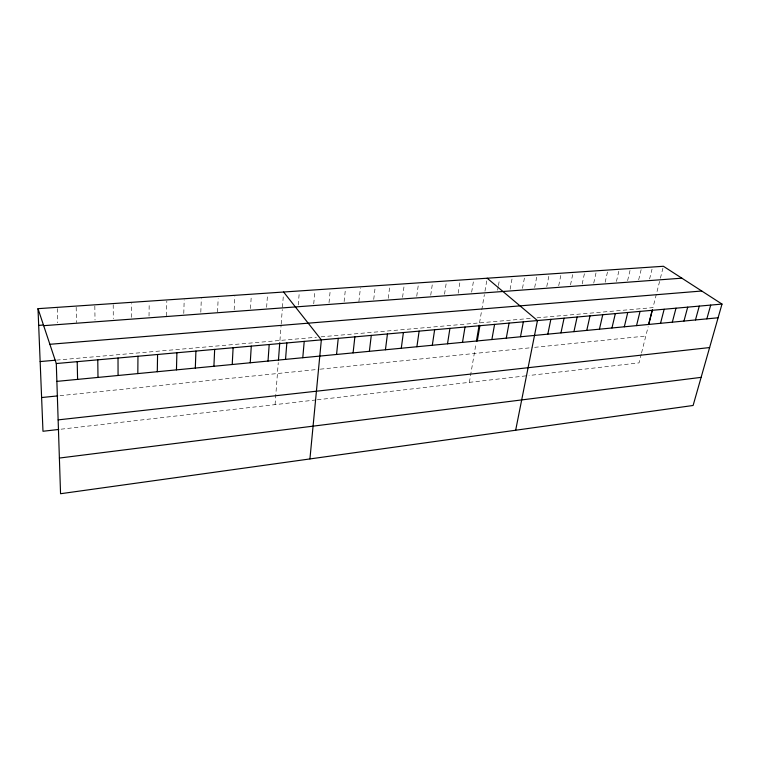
<?xml version="1.0" encoding="UTF-8"?>
<svg xmlns="http://www.w3.org/2000/svg" width="760" height="760" viewBox="0 0 760 760"><rect width="100%" height="100%" fill="white"/><g stroke="black" fill="none" stroke-linecap="round" stroke-linejoin="round"><path stroke-width="0.57" stroke-dasharray="3.8 2.85" d="M131.28 317.357L131.328 303.497M149.026 316.055L149.188 303.42M166.506 315.903L166.81 301.074M183.787 313.49L184.186 299.887M200.811 312.236L201.314 298.718M217.55 312.113L218.158 298.69M234.166 309.776L234.878 296.428M250.505 308.57L251.313 295.308M266.637 307.297L267.529 294.281M275.072 404.643L278.255 362.624M279.937 340.452L281.105 325.099M281.19 323.998L282.283 309.538M282.454 307.306L283.433 294.367M298.243 304.969L299.316 292.115M313.738 303.829L314.792 292.21M329.023 302.698L330.153 291.156M344.118 301.587L345.325 290.111M358.891 301.635L360.42 287.945M373.73 299.411L375.212 286.938M388.246 298.338L389.804 285.94M402.581 297.284L404.215 284.952M416.746 296.238L418.447 283.983M430.73 295.212L432.506 283.024M444.534 294.196L446.376 282.074M458.175 293.189L460.085 281.143M471.647 292.191L473.623 280.212M469.366 382.346L476.035 343.387M479.541 322.886L484.376 294.585M484.956 291.213L486.808 280.383M497.619 290.197L498.237 286.691M498.446 285.522L499.481 279.69M510.122 289.275L512.031 278.825M522.481 288.363L524.438 277.97M534.688 287.46L536.921 275.984M546.772 286.577L549.053 275.148M558.714 285.694L561.042 274.331M570.522 284.829L572.897 273.524M582.188 283.964L584.62 272.726M593.74 283.119L596.467 270.816M605.159 282.273L607.677 271.149M616.445 281.447L619.02 270.37M627.617 280.62L630.23 269.61M638.666 279.803L641.326 268.85M649.591 279.005L652.023 269.192M641.269 354.017L639.027 362.881L528.998 375.506M641.544 352.897L648.175 326.648M659.594 281.409L652.973 307.619L536.246 317.898M660.402 278.207L663.147 267.358M61.047 429.191L316.169 399.921M317.3 399.798L526.661 375.772M59.992 395.666L319.115 369.293M320.255 369.17L532.266 347.595M534.622 347.349L645.8 336.034M56.525 360.116L316.454 337.24M321.091 336.832L531.905 318.278M57.247 308.55L57.703 322.781M76.171 307.258L76.522 322.582M94.829 305.985L95.019 320.036M113.212 304.731L113.278 318.687"/><path stroke-width="1.14" d="M137.826 373.587L137.959 356.24M157.291 371.716L157.577 354.492M176.453 369.873L176.899 352.763M195.32 368.058L195.918 351.063M213.911 366.272L214.662 349.391M232.218 364.515L233.111 347.738M250.249 362.776L251.284 346.123M268.023 361.066L269.192 344.517M278.426 360.42L279.765 342.684M285.532 359.385L286.834 342.94M302.784 357.722L304.219 341.392M309.928 458.935L321.347 339.863L283.613 292.02M336.556 354.474L338.238 338.352M353.087 352.887L354.873 336.87M369.379 351.32L371.279 335.397M385.434 349.771L387.457 333.953M401.28 348.251L403.398 332.528M416.898 346.75L419.13 331.132M432.307 345.268L434.634 329.745M447.507 343.805L449.93 328.377M462.498 342.361L465.015 327.028M476.416 341.126L479.151 325.175M477.28 340.936L479.892 325.698M491.872 339.54L494.579 324.387M506.274 338.152L509.067 323.095M520.486 336.784L523.355 321.822M515.669 430.226L537.462 320.558L487.179 278.217M547.817 334.153L550.848 319.361M560.966 332.889L564.072 318.183M573.942 331.645L577.125 317.015M586.767 330.41L590.017 315.865M599.44 329.194L602.756 314.726M611.952 327.988L615.334 313.604M624.311 326.8L627.76 312.493M636.528 325.622L640.043 311.401M648.603 324.463L652.165 310.317M648.707 324.548L652.441 309.748M660.525 323.313L664.154 309.244M672.315 322.183L676.001 308.19M683.962 321.062L687.705 307.144M695.466 319.95L699.267 306.109M706.847 318.858L710.704 305.083M722 304.076L693.111 405.479L60.553 493.725L56.287 363.536L38 308.665L663.413 266.276L722 304.076L56.287 363.536M59.384 458.052L701.119 377.359M58.786 429.457L42.978 431.262L38 308.665M58.14 419.881L709.612 347.558M41.61 397.537L57.693 395.903M56.876 381.377L718.095 317.775M40.147 361.56L55.356 360.221M49.875 344.29L701.755 291.013M38.684 325.385L43.168 325.052M43.671 325.669L681.862 278.179M77.197 361.665L77.596 379.382M97.774 359.831L97.993 377.425M118.019 358.017L118.066 375.487"/></g></svg>
